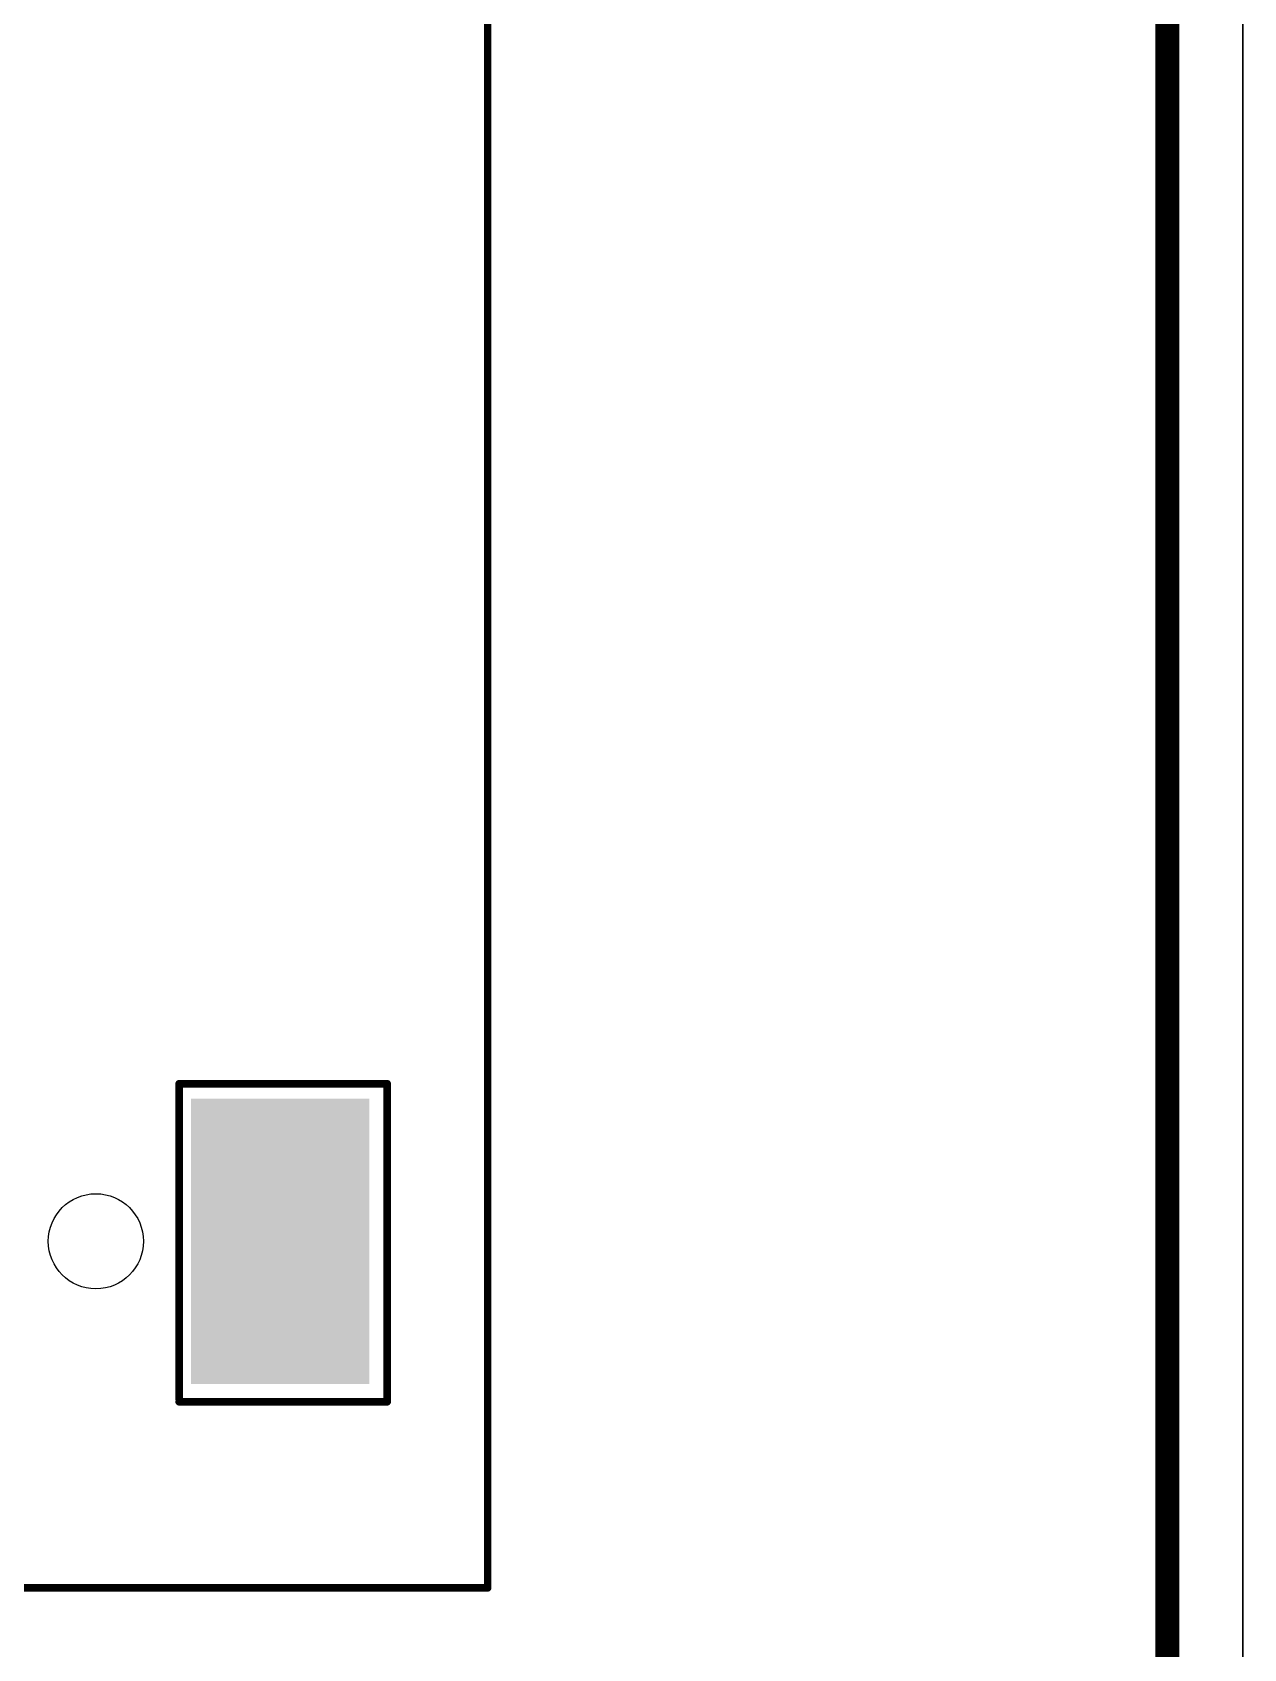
# Model space of a CAD drawing. Extents: x 0 to 90.2, y 0 to 95.9.
# Drawn here: x 69.81 to 90.18, y 41.52 to 68.71 of the extents above; entities that cross this region are included whole.
import ezdxf

# ---------------------------------------------------------------- set-up
doc = ezdxf.new("R2010")
doc.units = 0
for name, color, linetype in [('16', 175, 'CONTINUOUS'), ('20', 7, 'CONTINUOUS'), ('22', 253, 'CONTINUOUS'), ('40', 175, 'CONTINUOUS'), ('41', 22, 'CONTINUOUS'), ('42', 175, 'CONTINUOUS')]:
    doc.layers.add(name, color=color, linetype=linetype)

# ---------------------------------------------------------------- blocks, each defined once
blk = doc.blocks.new('RECT')
blk.add_solid([(-0.5, -0.5), (0.5, -0.5), (-0.5, 0.5), (0.5, 0.5)])

msp = doc.modelspace()

# ---------------------------------------------------------------- linework, layer by layer
at = {"layer": '20', "const_width": 0.0254}
msp.add_lwpolyline([(90.17, 94.6912), (90.17, 1.1938)], dxfattribs=at)
at = {"layer": '20'}
msp.add_circle((70.88, 48.375), 0.8, dxfattribs=at)
at = {"layer": '22', "const_width": 0.127}
for points in [[(77.47, 78.105), (77.47, 42.545)], [(77.47, 42.545), (12.7, 42.545)]]:
    msp.add_lwpolyline(points, dxfattribs=at)
at = {"layer": '22', "const_width": 0.0635}
for points in [[(77.4382, 42.545, 1), (77.5018, 42.545)], [(77.47, 42.5132, 1), (77.47, 42.5768)]]:
    msp.add_lwpolyline(points, format="xyb", dxfattribs=at)
at = {"layer": '40', "const_width": 0.0635}
for points in [[(72.3118, 51.025, 1), (72.2482, 51.025)], [(72.28, 51.0568, 1), (72.28, 50.9933)], [(75.8118, 51.025, 1), (75.7482, 51.025)], [(75.78, 50.9933, 1), (75.78, 51.0568)], [(72.2482, 45.725, 1), (72.3118, 45.725)], [(72.28, 45.7068, 1), (72.28, 45.6433)], [(75.7482, 45.675, 1), (75.8118, 45.675)], [(75.78, 45.6433, 1), (75.78, 45.7068)]]:
    msp.add_lwpolyline(points, format="xyb", dxfattribs=at)
at = {"layer": '40', "const_width": 0.127}
for points in [[(72.28, 45.725), (72.28, 51.025)], [(75.78, 51.025), (72.28, 51.025)], [(75.78, 51.025), (75.78, 45.675)], [(75.78, 45.675), (72.28, 45.675)]]:
    msp.add_lwpolyline(points, dxfattribs=at)
at = {"layer": '41', "const_width": 0.4064}
msp.add_lwpolyline([(88.9, 1.27), (88.9, 94.615)], dxfattribs=at)
at = {"layer": '42', "const_width": 0.4064}
msp.add_lwpolyline([(88.9, 1.27), (88.9, 94.615)], dxfattribs=at)

# ---------------------------------------------------------------- block references
at = {"layer": '16', "xscale": 4.8, "yscale": 3, "rotation": 90}
msp.add_blockref('RECT', (73.98, 48.375), dxfattribs=at)

doc.saveas('drawing.dxf')
